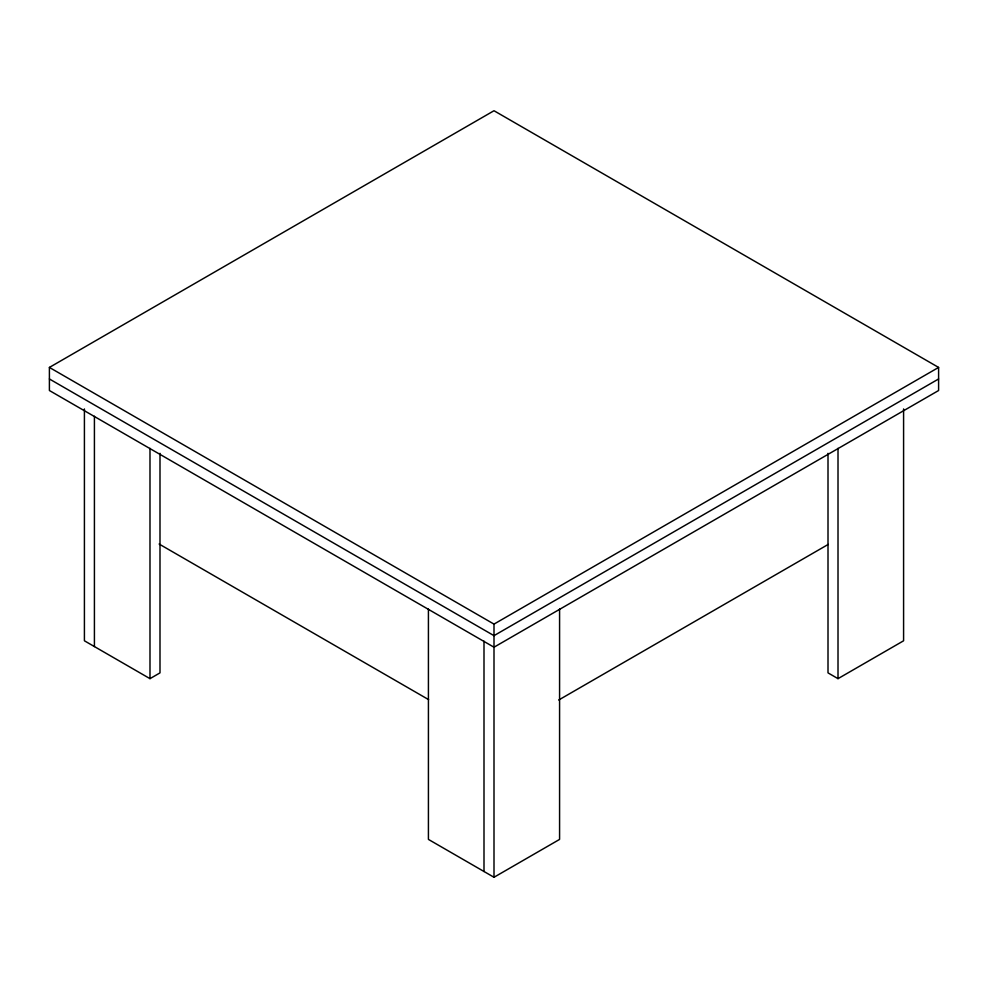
<?xml version="1.0" encoding="UTF-8"?>
<svg xmlns="http://www.w3.org/2000/svg" width="988" height="988" viewBox="0 0 988 988"><rect width="100%" height="100%" fill="white"/><g stroke="black" fill="none" stroke-linecap="round" stroke-linejoin="round"><path stroke-width="1.48" d="M49.4 367.425L494 110.73L938.6 367.425L938.6 390.519L494 647.214L49.4 390.519L49.4 367.425L494 624.107L938.6 367.425M84.412 408.946L84.412 640.792L149.991 678.657L159.994 672.877L159.994 453.319M938.6 378.972L494 635.655L49.4 378.972M558.702 700.01L828.216 544.413M428.421 609.09L428.421 839.405L494 877.27L559.579 839.405L559.579 609.09M828.006 453.319L828.006 672.877L838.009 678.657L903.588 640.792L903.588 408.946M159.117 544.03L428.619 699.628M838.009 448.342L838.009 678.657M494 624.107L494 877.27M483.997 641.175L483.997 871.49M149.991 448.342L149.991 678.657M94.416 416.257L94.416 646.572"/></g></svg>
